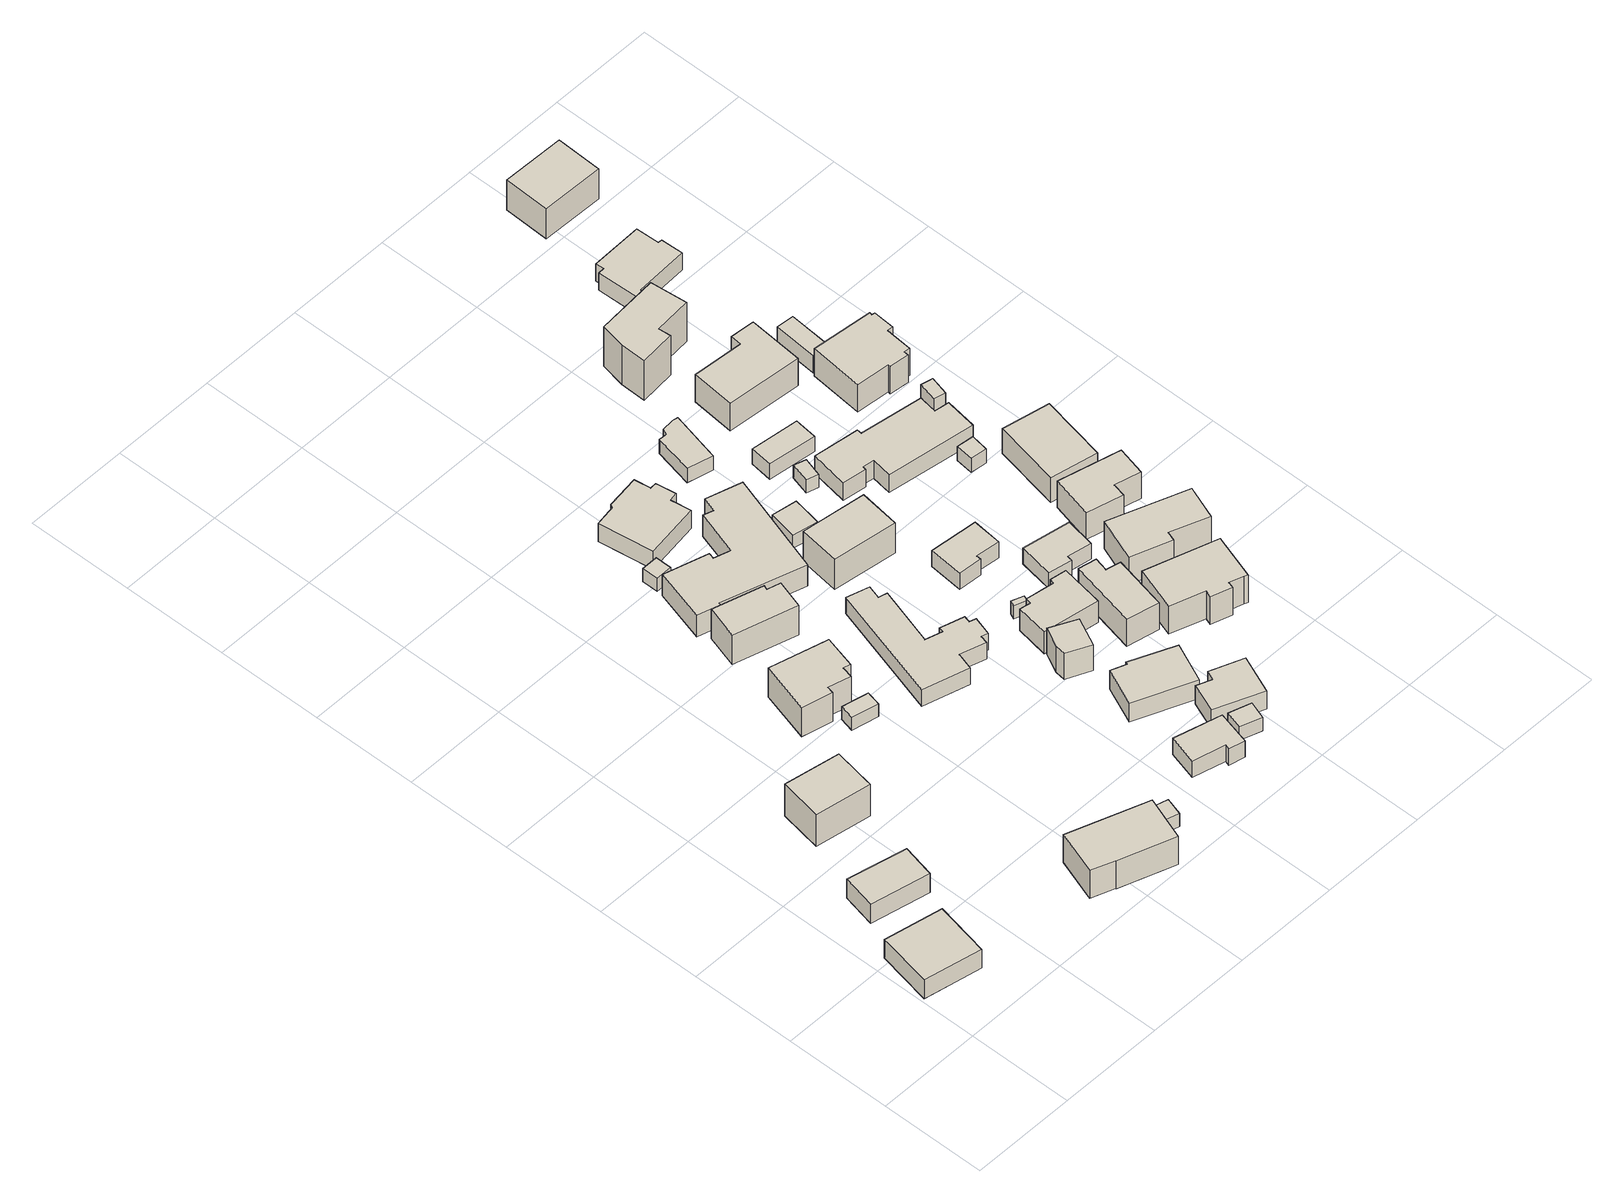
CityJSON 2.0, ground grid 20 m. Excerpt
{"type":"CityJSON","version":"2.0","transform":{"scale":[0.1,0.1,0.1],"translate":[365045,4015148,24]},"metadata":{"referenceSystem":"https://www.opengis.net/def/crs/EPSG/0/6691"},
"CityObjects":{
"building1":{"type":"Building","attributes":{"枝番":1,"利根川水系渡良瀬川洪水浸水想定区域（想定最大規模）.規模":"L2","利根川水系渡良瀬川洪水浸水想定区域（想定最大規模）.浸水ランク":"2","利根川水系渡良瀬川洪水浸水想定区域（想定最大規模）.浸水深":0.92,"利根川水系渡良瀬川洪水浸水想定区域（想定最大規模）.継続時間":4.4,"利根川水系矢場川洪水浸水想定区域（想定最大規模）.規模":"L2","利根川水系矢場川洪水浸水想定区域（想定最大規模）.浸水ランク":"1","利根川水系矢場川洪水浸水想定区域（想定最大規模）.浸水深":0.05,"measuredHeight":6.9,"BuildingDetails.prefecture":"10","BuildingDetails.city":"10207"},"geometry":[{"type":"Solid","lod":"1","boundaries":[[[[0,1,2,3]],[[2,4,5,3]],[[1,6,4,2]],[[0,7,6,1]],[[3,5,7,0]],[[4,6,7,5]]]]}]},
"building2":{"type":"Building","attributes":{"枝番":1,"利根川水系渡良瀬川洪水浸水想定区域（想定最大規模）.規模":"L2","利根川水系渡良瀬川洪水浸水想定区域（想定最大規模）.浸水ランク":"2","利根川水系渡良瀬川洪水浸水想定区域（想定最大規模）.浸水深":1.52,"利根川水系渡良瀬川洪水浸水想定区域（想定最大規模）.継続時間":4.8,"利根川水系矢場川洪水浸水想定区域（想定最大規模）.規模":"L2","利根川水系矢場川洪水浸水想定区域（想定最大規模）.浸水ランク":"2","利根川水系矢場川洪水浸水想定区域（想定最大規模）.浸水深":0.56,"measuredHeight":5,"BuildingDetails.prefecture":"10","BuildingDetails.city":"10207"},"geometry":[{"type":"Solid","lod":"1","boundaries":[[[[8,9,10,11]],[[10,12,13,11]],[[9,14,12,10]],[[8,15,14,9]],[[11,13,15,8]],[[12,14,15,13]]]]}]},
"building3":{"type":"Building","attributes":{"枝番":1,"利根川水系渡良瀬川洪水浸水想定区域（想定最大規模）.規模":"L2","利根川水系渡良瀬川洪水浸水想定区域（想定最大規模）.浸水ランク":"2","利根川水系渡良瀬川洪水浸水想定区域（想定最大規模）.浸水深":1.13,"利根川水系渡良瀬川洪水浸水想定区域（想定最大規模）.継続時間":4.8,"利根川水系矢場川洪水浸水想定区域（想定最大規模）.規模":"L2","利根川水系矢場川洪水浸水想定区域（想定最大規模）.浸水ランク":"1","利根川水系矢場川洪水浸水想定区域（想定最大規模）.浸水深":0.18,"measuredHeight":9.3,"BuildingDetails.prefecture":"10","BuildingDetails.city":"10207"},"geometry":[{"type":"Solid","lod":"1","boundaries":[[[[16,17,18,19]],[[18,20,21,19]],[[17,22,20,18]],[[16,23,22,17]],[[19,21,23,16]],[[20,22,23,21]]]]}]},
"building4":{"type":"Building","attributes":{"枝番":1,"利根川水系渡良瀬川洪水浸水想定区域（想定最大規模）.規模":"L2","利根川水系渡良瀬川洪水浸水想定区域（想定最大規模）.浸水ランク":"2","利根川水系渡良瀬川洪水浸水想定区域（想定最大規模）.浸水深":1.18,"利根川水系渡良瀬川洪水浸水想定区域（想定最大規模）.継続時間":5,"利根川水系矢場川洪水浸水想定区域（想定最大規模）.規模":"L2","利根川水系矢場川洪水浸水想定区域（想定最大規模）.浸水ランク":"1","利根川水系矢場川洪水浸水想定区域（想定最大規模）.浸水深":0.22,"usage":"411","measuredHeight":7.8,"BuildingDetails.prefecture":"10","BuildingDetails.city":"10207","BuildingDetails.surveyYear":2016},"geometry":[{"type":"Solid","lod":"1","boundaries":[[[[24,25,26,27,28,29]],[[28,30,31,29]],[[27,32,30,28]],[[26,33,32,27]],[[25,34,33,26]],[[24,35,34,25]],[[29,31,35,24]],[[30,32,33,34,35,31]]]]}]},
"building5":{"type":"Building","attributes":{"枝番":1,"利根川水系渡良瀬川洪水浸水想定区域（想定最大規模）.規模":"L2","利根川水系渡良瀬川洪水浸水想定区域（想定最大規模）.浸水ランク":"2","利根川水系渡良瀬川洪水浸水想定区域（想定最大規模）.浸水深":1.21,"利根川水系渡良瀬川洪水浸水想定区域（想定最大規模）.継続時間":5,"利根川水系矢場川洪水浸水想定区域（想定最大規模）.規模":"L2","利根川水系矢場川洪水浸水想定区域（想定最大規模）.浸水ランク":"1","利根川水系矢場川洪水浸水想定区域（想定最大規模）.浸水深":0.18,"measuredHeight":7.5,"BuildingDetails.prefecture":"10","BuildingDetails.city":"10207"},"geometry":[{"type":"Solid","lod":"1","boundaries":[[[[36,37,38,39,40,41,42,43]],[[42,44,45,43]],[[41,46,44,42]],[[40,47,46,41]],[[39,48,47,40]],[[38,49,48,39]],[[37,50,49,38]],[[36,51,50,37]],[[43,45,51,36]],[[44,46,47,48,49,50,51,45]]]]}]},
"building6":{"type":"Building","attributes":{"枝番":1,"利根川水系渡良瀬川洪水浸水想定区域（想定最大規模）.規模":"L2","利根川水系渡良瀬川洪水浸水想定区域（想定最大規模）.浸水ランク":"2","利根川水系渡良瀬川洪水浸水想定区域（想定最大規模）.浸水深":1.37,"利根川水系渡良瀬川洪水浸水想定区域（想定最大規模）.継続時間":5,"利根川水系矢場川洪水浸水想定区域（想定最大規模）.規模":"L2","利根川水系矢場川洪水浸水想定区域（想定最大規模）.浸水ランク":"1","利根川水系矢場川洪水浸水想定区域（想定最大規模）.浸水深":0.36,"BuildingDetails.prefecture":"10","BuildingDetails.city":"10207"},"geometry":[{"type":"Solid","lod":"1","boundaries":[[[[52,53,54,55,56]],[[55,57,58,56]],[[54,59,57,55]],[[53,60,59,54]],[[52,61,60,53]],[[56,58,61,52]],[[57,59,60,61,58]]]]}]},
"building7":{"type":"Building","attributes":{"枝番":1,"利根川水系渡良瀬川洪水浸水想定区域（想定最大規模）.規模":"L2","利根川水系渡良瀬川洪水浸水想定区域（想定最大規模）.浸水ランク":"2","利根川水系渡良瀬川洪水浸水想定区域（想定最大規模）.浸水深":1.58,"利根川水系渡良瀬川洪水浸水想定区域（想定最大規模）.継続時間":5,"利根川水系矢場川洪水浸水想定区域（想定最大規模）.規模":"L2","利根川水系矢場川洪水浸水想定区域（想定最大規模）.浸水ランク":"2","利根川水系矢場川洪水浸水想定区域（想定最大規模）.浸水深":0.61,"usage":"411","BuildingDetails.prefecture":"10","BuildingDetails.city":"10207","BuildingDetails.surveyYear":2016},"geometry":[{"type":"Solid","lod":"1","boundaries":[[[[62,63,64,65]],[[64,66,67,65]],[[63,68,66,64]],[[62,69,68,63]],[[65,67,69,62]],[[66,68,69,67]]]]}]},
"building8":{"type":"Building","attributes":{"枝番":1,"利根川水系渡良瀬川洪水浸水想定区域（想定最大規模）.規模":"L2","利根川水系渡良瀬川洪水浸水想定区域（想定最大規模）.浸水ランク":"2","利根川水系渡良瀬川洪水浸水想定区域（想定最大規模）.浸水深":1.27,"利根川水系渡良瀬川洪水浸水想定区域（想定最大規模）.継続時間":4.7,"利根川水系矢場川洪水浸水想定区域（想定最大規模）.規模":"L2","利根川水系矢場川洪水浸水想定区域（想定最大規模）.浸水ランク":"1","利根川水系矢場川洪水浸水想定区域（想定最大規模）.浸水深":0.2,"measuredHeight":7.3,"BuildingDetails.prefecture":"10","BuildingDetails.city":"10207"},"geometry":[{"type":"Solid","lod":"1","boundaries":[[[[70,71,72,73,74,75]],[[74,76,77,75]],[[73,78,76,74]],[[72,79,78,73]],[[71,80,79,72]],[[70,81,80,71]],[[75,77,81,70]],[[76,78,79,80,81,77]]]]}]},
"building9":{"type":"Building","attributes":{"枝番":1,"利根川水系渡良瀬川洪水浸水想定区域（想定最大規模）.規模":"L2","利根川水系渡良瀬川洪水浸水想定区域（想定最大規模）.浸水ランク":"2","利根川水系渡良瀬川洪水浸水想定区域（想定最大規模）.浸水深":1.21,"利根川水系渡良瀬川洪水浸水想定区域（想定最大規模）.継続時間":4.5,"利根川水系矢場川洪水浸水想定区域（想定最大規模）.規模":"L2","利根川水系矢場川洪水浸水想定区域（想定最大規模）.浸水ランク":"1","利根川水系矢場川洪水浸水想定区域（想定最大規模）.浸水深":0.14,"BuildingDetails.prefecture":"10","BuildingDetails.city":"10207"},"geometry":[{"type":"Solid","lod":"1","boundaries":[[[[82,83,84,85]],[[84,86,87,85]],[[83,88,86,84]],[[82,89,88,83]],[[85,87,89,82]],[[86,88,89,87]]]]}]},
"building10":{"type":"Building","attributes":{"枝番":1,"利根川水系渡良瀬川洪水浸水想定区域（想定最大規模）.規模":"L2","利根川水系渡良瀬川洪水浸水想定区域（想定最大規模）.浸水ランク":"2","利根川水系渡良瀬川洪水浸水想定区域（想定最大規模）.浸水深":1.38,"利根川水系渡良瀬川洪水浸水想定区域（想定最大規模）.継続時間":5.4,"利根川水系矢場川洪水浸水想定区域（想定最大規模）.規模":"L2","利根川水系矢場川洪水浸水想定区域（想定最大規模）.浸水ランク":"1","利根川水系矢場川洪水浸水想定区域（想定最大規模）.浸水深":0.42,"usage":"411","measuredHeight":6.5,"BuildingDetails.prefecture":"10","BuildingDetails.city":"10207","BuildingDetails.surveyYear":2016},"geometry":[{"type":"Solid","lod":"1","boundaries":[[[[90,91,92,93,94,95]],[[94,96,97,95]],[[93,98,96,94]],[[92,99,98,93]],[[91,100,99,92]],[[90,101,100,91]],[[95,97,101,90]],[[96,98,99,100,101,97]]]]}]},
"building11":{"type":"Building","attributes":{"枝番":1,"利根川水系渡良瀬川洪水浸水想定区域（想定最大規模）.規模":"L2","利根川水系渡良瀬川洪水浸水想定区域（想定最大規模）.浸水ランク":"2","利根川水系渡良瀬川洪水浸水想定区域（想定最大規模）.浸水深":1.33,"利根川水系渡良瀬川洪水浸水想定区域（想定最大規模）.継続時間":5,"利根川水系矢場川洪水浸水想定区域（想定最大規模）.規模":"L2","利根川水系矢場川洪水浸水想定区域（想定最大規模）.浸水ランク":"1","利根川水系矢場川洪水浸水想定区域（想定最大規模）.浸水深":0.34,"usage":"411","measuredHeight":4.9,"BuildingDetails.prefecture":"10","BuildingDetails.city":"10207","BuildingDetails.surveyYear":2016},"geometry":[{"type":"Solid","lod":"1","boundaries":[[[[102,103,104,105,106,107,108,109,110,111,112,113,114,115,116,117]],[[116,118,119,117]],[[115,120,118,116]],[[114,121,120,115]],[[113,122,121,114]],[[112,123,122,113]],[[111,124,123,112]],[[110,125,124,111]],[[109,126,125,110]],[[108,127,126,109]],[[107,128,127,108]],[[106,129,128,107]],[[105,130,129,106]],[[104,131,130,105]],[[103,132,131,104]],[[102,133,132,103]],[[117,119,133,102]],[[118,120,121,122,123,124,125,126,127,128,129,130,131,132,133,119]]]]}]},
"building12":{"type":"Building","attributes":{"枝番":1,"利根川水系渡良瀬川洪水浸水想定区域（想定最大規模）.規模":"L2","利根川水系渡良瀬川洪水浸水想定区域（想定最大規模）.浸水ランク":"2","利根川水系渡良瀬川洪水浸水想定区域（想定最大規模）.浸水深":1.15,"利根川水系渡良瀬川洪水浸水想定区域（想定最大規模）.継続時間":4.7,"利根川水系矢場川洪水浸水想定区域（想定最大規模）.規模":"L2","利根川水系矢場川洪水浸水想定区域（想定最大規模）.浸水ランク":"1","利根川水系矢場川洪水浸水想定区域（想定最大規模）.浸水深":0.1,"measuredHeight":9.8,"BuildingDetails.prefecture":"10","BuildingDetails.city":"10207"},"geometry":[{"type":"Solid","lod":"1","boundaries":[[[[134,135,136,137,138,139,140,141,142,143,144,145]],[[144,146,147,145]],[[143,148,146,144]],[[142,149,148,143]],[[141,150,149,142]],[[140,151,150,141]],[[139,152,151,140]],[[138,153,152,139]],[[137,154,153,138]],[[136,155,154,137]],[[135,156,155,136]],[[134,157,156,135]],[[145,147,157,134]],[[146,148,149,150,151,152,153,154,155,156,157,147]]]]}]},
"building13":{"type":"Building","attributes":{"枝番":1,"利根川水系渡良瀬川洪水浸水想定区域（想定最大規模）.規模":"L2","利根川水系渡良瀬川洪水浸水想定区域（想定最大規模）.浸水ランク":"2","利根川水系渡良瀬川洪水浸水想定区域（想定最大規模）.浸水深":1.21,"利根川水系渡良瀬川洪水浸水想定区域（想定最大規模）.継続時間":4.5,"利根川水系矢場川洪水浸水想定区域（想定最大規模）.規模":"L2","利根川水系矢場川洪水浸水想定区域（想定最大規模）.浸水ランク":"1","利根川水系矢場川洪水浸水想定区域（想定最大規模）.浸水深":0.14,"measuredHeight":4.8,"BuildingDetails.prefecture":"10","BuildingDetails.city":"10207"},"geometry":[{"type":"Solid","lod":"1","boundaries":[[[[158,159,160,161,162,163,164,165,166,167]],[[166,168,169,167]],[[165,170,168,166]],[[164,171,170,165]],[[163,172,171,164]],[[162,173,172,163]],[[161,174,173,162]],[[160,175,174,161]],[[159,176,175,160]],[[158,177,176,159]],[[167,169,177,158]],[[168,170,171,172,173,174,175,176,177,169]]]]}]},
"building14":{"type":"Building","attributes":{"枝番":1,"利根川水系渡良瀬川洪水浸水想定区域（想定最大規模）.規模":"L2","利根川水系渡良瀬川洪水浸水想定区域（想定最大規模）.浸水ランク":"2","利根川水系渡良瀬川洪水浸水想定区域（想定最大規模）.浸水深":1.57,"利根川水系渡良瀬川洪水浸水想定区域（想定最大規模）.継続時間":5.4,"利根川水系矢場川洪水浸水想定区域（想定最大規模）.規模":"L2","利根川水系矢場川洪水浸水想定区域（想定最大規模）.浸水ランク":"2","利根川水系矢場川洪水浸水想定区域（想定最大規模）.浸水深":0.61,"measuredHeight":3.8,"BuildingDetails.prefecture":"10","BuildingDetails.city":"10207"},"geometry":[{"type":"Solid","lod":"1","boundaries":[[[[178,179,180,181]],[[180,182,183,181]],[[179,184,182,180]],[[178,185,184,179]],[[181,183,185,178]],[[182,184,185,183]]]]}]},
"building15":{"type":"Building","attributes":{"枝番":1,"利根川水系渡良瀬川洪水浸水想定区域（想定最大規模）.規模":"L2","利根川水系渡良瀬川洪水浸水想定区域（想定最大規模）.浸水ランク":"2","利根川水系渡良瀬川洪水浸水想定区域（想定最大規模）.浸水深":1.58,"利根川水系渡良瀬川洪水浸水想定区域（想定最大規模）.継続時間":5.6,"利根川水系矢場川洪水浸水想定区域（想定最大規模）.規模":"L2","利根川水系矢場川洪水浸水想定区域（想定最大規模）.浸水ランク":"2","利根川水系矢場川洪水浸水想定区域（想定最大規模）.浸水深":0.62,"利根川水系矢場川洪水浸水想定区域（想定最大規模）.継続時間":4.2,"usage":"411","measuredHeight":5.3,"BuildingDetails.prefecture":"10","BuildingDetails.city":"10207","BuildingDetails.surveyYear":2016},"geometry":[{"type":"Solid","lod":"1","boundaries":[[[[186,187,188,189,190,191]],[[190,192,193,191]],[[189,194,192,190]],[[188,195,194,189]],[[187,196,195,188]],[[186,197,196,187]],[[191,193,197,186]],[[192,194,195,196,197,193]]]]}]},
"building16":{"type":"Building","attributes":{"枝番":1,"利根川水系渡良瀬川洪水浸水想定区域（想定最大規模）.規模":"L2","利根川水系渡良瀬川洪水浸水想定区域（想定最大規模）.浸水ランク":"2","利根川水系渡良瀬川洪水浸水想定区域（想定最大規模）.浸水深":1.42,"利根川水系渡良瀬川洪水浸水想定区域（想定最大規模）.継続時間":5.6,"利根川水系矢場川洪水浸水想定区域（想定最大規模）.規模":"L2","利根川水系矢場川洪水浸水想定区域（想定最大規模）.浸水ランク":"1","利根川水系矢場川洪水浸水想定区域（想定最大規模）.浸水深":0.44,"利根川水系矢場川洪水浸水想定区域（想定最大規模）.継続時間":4.2,"usage":"413","measuredHeight":6.2,"BuildingDetails.prefecture":"10","BuildingDetails.city":"10207","BuildingDetails.surveyYear":2016},"geometry":[{"type":"Solid","lod":"1","boundaries":[[[[198,199,200,201,202]],[[201,203,204,202]],[[200,205,203,201]],[[199,206,205,200]],[[198,207,206,199]],[[202,204,207,198]],[[203,205,206,207,204]]]]}]},
"building17":{"type":"Building","attributes":{"枝番":1,"利根川水系渡良瀬川洪水浸水想定区域（想定最大規模）.規模":"L2","利根川水系渡良瀬川洪水浸水想定区域（想定最大規模）.浸水ランク":"2","利根川水系渡良瀬川洪水浸水想定区域（想定最大規模）.浸水深":1.48,"利根川水系渡良瀬川洪水浸水想定区域（想定最大規模）.継続時間":5.4,"利根川水系矢場川洪水浸水想定区域（想定最大規模）.規模":"L2","利根川水系矢場川洪水浸水想定区域（想定最大規模）.浸水ランク":"2","利根川水系矢場川洪水浸水想定区域（想定最大規模）.浸水深":0.51,"usage":"411","measuredHeight":4.4,"BuildingDetails.prefecture":"10","BuildingDetails.city":"10207","BuildingDetails.surveyYear":2016},"geometry":[{"type":"Solid","lod":"1","boundaries":[[[[208,209,210,211,212,213]],[[212,214,215,213]],[[211,216,214,212]],[[210,217,216,211]],[[209,218,217,210]],[[208,219,218,209]],[[213,215,219,208]],[[214,216,217,218,219,215]]]]}]},
"building18":{"type":"Building","attributes":{"枝番":1,"利根川水系渡良瀬川洪水浸水想定区域（想定最大規模）.規模":"L2","利根川水系渡良瀬川洪水浸水想定区域（想定最大規模）.浸水ランク":"2","利根川水系渡良瀬川洪水浸水想定区域（想定最大規模）.浸水深":1.51,"利根川水系渡良瀬川洪水浸水想定区域（想定最大規模）.継続時間":5.5,"利根川水系矢場川洪水浸水想定区域（想定最大規模）.規模":"L2","利根川水系矢場川洪水浸水想定区域（想定最大規模）.浸水ランク":"1","利根川水系矢場川洪水浸水想定区域（想定最大規模）.浸水深":0.48,"利根川水系矢場川洪水浸水想定区域（想定最大規模）.継続時間":3.3,"usage":"411","measuredHeight":9.1,"BuildingDetails.prefecture":"10","BuildingDetails.city":"10207","BuildingDetails.surveyYear":2016},"geometry":[{"type":"Solid","lod":"1","boundaries":[[[[220,221,222,223]],[[222,224,225,223]],[[221,226,224,222]],[[220,227,226,221]],[[223,225,227,220]],[[224,226,227,225]]]]}]},
"building19":{"type":"Building","attributes":{"枝番":1,"利根川水系渡良瀬川洪水浸水想定区域（想定最大規模）.規模":"L2","利根川水系渡良瀬川洪水浸水想定区域（想定最大規模）.浸水ランク":"2","利根川水系渡良瀬川洪水浸水想定区域（想定最大規模）.浸水深":1.32,"利根川水系渡良瀬川洪水浸水想定区域（想定最大規模）.継続時間":5.6,"利根川水系矢場川洪水浸水想定区域（想定最大規模）.規模":"L2","利根川水系矢場川洪水浸水想定区域（想定最大規模）.浸水ランク":"1","利根川水系矢場川洪水浸水想定区域（想定最大規模）.浸水深":0.34,"利根川水系矢場川洪水浸水想定区域（想定最大規模）.継続時間":4.2,"BuildingDetails.prefecture":"10","BuildingDetails.city":"10207"},"geometry":[{"type":"Solid","lod":"1","boundaries":[[[[228,229,230,231]],[[230,232,233,231]],[[229,234,232,230]],[[228,235,234,229]],[[231,233,235,228]],[[232,234,235,233]]]]}]},
"building20":{"type":"Building","attributes":{"枝番":1,"利根川水系渡良瀬川洪水浸水想定区域（想定最大規模）.規模":"L2","利根川水系渡良瀬川洪水浸水想定区域（想定最大規模）.浸水ランク":"2","利根川水系渡良瀬川洪水浸水想定区域（想定最大規模）.浸水深":1.47,"利根川水系渡良瀬川洪水浸水想定区域（想定最大規模）.継続時間":5.5,"利根川水系矢場川洪水浸水想定区域（想定最大規模）.規模":"L2","利根川水系矢場川洪水浸水想定区域（想定最大規模）.浸水ランク":"1","利根川水系矢場川洪水浸水想定区域（想定最大規模）.浸水深":0.4,"利根川水系矢場川洪水浸水想定区域（想定最大規模）.継続時間":3.3,"BuildingDetails.prefecture":"10","BuildingDetails.city":"10207"},"geometry":[{"type":"Solid","lod":"1","boundaries":[[[[236,237,238,239]],[[238,240,241,239]],[[237,242,240,238]],[[236,243,242,237]],[[239,241,243,236]],[[240,242,243,241]]]]}]},
"building21":{"type":"Building","attributes":{"枝番":1,"利根川水系渡良瀬川洪水浸水想定区域（想定最大規模）.規模":"L2","利根川水系渡良瀬川洪水浸水想定区域（想定最大規模）.浸水ランク":"2","利根川水系渡良瀬川洪水浸水想定区域（想定最大規模）.浸水深":1.32,"利根川水系渡良瀬川洪水浸水想定区域（想定最大規模）.継続時間":5.6,"利根川水系矢場川洪水浸水想定区域（想定最大規模）.規模":"L2","利根川水系矢場川洪水浸水想定区域（想定最大規模）.浸水ランク":"1","利根川水系矢場川洪水浸水想定区域（想定最大規模）.浸水深":0.34,"利根川水系矢場川洪水浸水想定区域（想定最大規模）.継続時間":4.2,"usage":"411","measuredHeight":6.9,"BuildingDetails.prefecture":"10","BuildingDetails.city":"10207","BuildingDetails.surveyYear":2016},"geometry":[{"type":"Solid","lod":"1","boundaries":[[[[244,245,246,247,248,249,250,251]],[[250,252,253,251]],[[249,254,252,250]],[[248,255,254,249]],[[247,256,255,248]],[[246,257,256,247]],[[245,258,257,246]],[[244,259,258,245]],[[251,253,259,244]],[[252,254,255,256,257,258,259,253]]]]}]},
"building22":{"type":"Building","attributes":{"枝番":1,"利根川水系渡良瀬川洪水浸水想定区域（想定最大規模）.規模":"L2","利根川水系渡良瀬川洪水浸水想定区域（想定最大規模）.浸水ランク":"2","利根川水系渡良瀬川洪水浸水想定区域（想定最大規模）.浸水深":1.58,"利根川水系渡良瀬川洪水浸水想定区域（想定最大規模）.継続時間":5.6,"利根川水系矢場川洪水浸水想定区域（想定最大規模）.規模":"L2","利根川水系矢場川洪水浸水想定区域（想定最大規模）.浸水ランク":"2","利根川水系矢場川洪水浸水想定区域（想定最大規模）.浸水深":0.56,"利根川水系矢場川洪水浸水想定区域（想定最大規模）.継続時間":4.2,"usage":"411","measuredHeight":4.3,"BuildingDetails.prefecture":"10","BuildingDetails.city":"10207","BuildingDetails.surveyYear":2016},"geometry":[{"type":"Solid","lod":"1","boundaries":[[[[260,261,262,263,264,265]],[[264,266,267,265]],[[263,268,266,264]],[[262,269,268,263]],[[261,270,269,262]],[[260,271,270,261]],[[265,267,271,260]],[[266,268,269,270,271,267]]]]}]},
"building23":{"type":"Building","attributes":{"枝番":1,"利根川水系渡良瀬川洪水浸水想定区域（想定最大規模）.規模":"L2","利根川水系渡良瀬川洪水浸水想定区域（想定最大規模）.浸水ランク":"2","利根川水系渡良瀬川洪水浸水想定区域（想定最大規模）.浸水深":1.3,"利根川水系渡良瀬川洪水浸水想定区域（想定最大規模）.継続時間":5,"利根川水系矢場川洪水浸水想定区域（想定最大規模）.規模":"L2","利根川水系矢場川洪水浸水想定区域（想定最大規模）.浸水ランク":"1","利根川水系矢場川洪水浸水想定区域（想定最大規模）.浸水深":0.23,"measuredHeight":3.5,"BuildingDetails.prefecture":"10","BuildingDetails.city":"10207"},"geometry":[{"type":"Solid","lod":"1","boundaries":[[[[272,273,274,275,276,277,278]],[[277,279,280,278]],[[276,281,279,277]],[[275,282,281,276]],[[274,283,282,275]],[[273,284,283,274]],[[272,285,284,273]],[[278,280,285,272]],[[279,281,282,283,284,285,280]]]]}]},
"building24":{"type":"Building","attributes":{"枝番":1,"利根川水系渡良瀬川洪水浸水想定区域（想定最大規模）.規模":"L2","利根川水系渡良瀬川洪水浸水想定区域（想定最大規模）.浸水ランク":"2","利根川水系渡良瀬川洪水浸水想定区域（想定最大規模）.浸水深":1.31,"利根川水系渡良瀬川洪水浸水想定区域（想定最大規模）.継続時間":5.6,"利根川水系矢場川洪水浸水想定区域（想定最大規模）.規模":"L2","利根川水系矢場川洪水浸水想定区域（想定最大規模）.浸水ランク":"1","利根川水系矢場川洪水浸水想定区域（想定最大規模）.浸水深":0.33,"利根川水系矢場川洪水浸水想定区域（想定最大規模）.継続時間":4.2,"usage":"454","measuredHeight":6.4,"BuildingDetails.prefecture":"10","BuildingDetails.city":"10207","BuildingDetails.surveyYear":2016},"geometry":[{"type":"Solid","lod":"1","boundaries":[[[[286,287,288,289,290,291]],[[290,292,293,291]],[[289,294,292,290]],[[288,295,294,289]],[[287,296,295,288]],[[286,297,296,287]],[[291,293,297,286]],[[292,294,295,296,297,293]]]]}]},
"building25":{"type":"Building","attributes":{"枝番":1,"利根川水系渡良瀬川洪水浸水想定区域（想定最大規模）.規模":"L2","利根川水系渡良瀬川洪水浸水想定区域（想定最大規模）.浸水ランク":"2","利根川水系渡良瀬川洪水浸水想定区域（想定最大規模）.浸水深":1.57,"利根川水系渡良瀬川洪水浸水想定区域（想定最大規模）.継続時間":5,"利根川水系矢場川洪水浸水想定区域（想定最大規模）.規模":"L2","利根川水系矢場川洪水浸水想定区域（想定最大規模）.浸水ランク":"2","利根川水系矢場川洪水浸水想定区域（想定最大規模）.浸水深":0.5,"usage":"411","BuildingDetails.prefecture":"10","BuildingDetails.city":"10207","BuildingDetails.surveyYear":2016},"geometry":[{"type":"Solid","lod":"1","boundaries":[[[[298,299,300,301]],[[300,302,303,301]],[[299,304,302,300]],[[298,305,304,299]],[[301,303,305,298]],[[302,304,305,303]]]]}]},
"building26":{"type":"Building","attributes":{"枝番":1,"利根川水系渡良瀬川洪水浸水想定区域（想定最大規模）.規模":"L2","利根川水系渡良瀬川洪水浸水想定区域（想定最大規模）.浸水ランク":"2","利根川水系渡良瀬川洪水浸水想定区域（想定最大規模）.浸水深":1.53,"利根川水系渡良瀬川洪水浸水想定区域（想定最大規模）.継続時間":5.6,"利根川水系矢場川洪水浸水想定区域（想定最大規模）.規模":"L2","利根川水系矢場川洪水浸水想定区域（想定最大規模）.浸水ランク":"2","利根川水系矢場川洪水浸水想定区域（想定最大規模）.浸水深":0.54,"利根川水系矢場川洪水浸水想定区域（想定最大規模）.継続時間":4.2,"usage":"411","measuredHeight":4,"BuildingDetails.prefecture":"10","BuildingDetails.city":"10207","BuildingDetails.surveyYear":2016},"geometry":[{"type":"Solid","lod":"1","boundaries":[[[[306,307,308,309,310,311]],[[310,312,313,311]],[[309,314,312,310]],[[308,315,314,309]],[[307,316,315,308]],[[306,317,316,307]],[[311,313,317,306]],[[312,314,315,316,317,313]]]]}]},
"building27":{"type":"Building","attributes":{"枝番":1,"利根川水系渡良瀬川洪水浸水想定区域（想定最大規模）.規模":"L2","利根川水系渡良瀬川洪水浸水想定区域（想定最大規模）.浸水ランク":"2","利根川水系渡良瀬川洪水浸水想定区域（想定最大規模）.浸水深":1.36,"利根川水系渡良瀬川洪水浸水想定区域（想定最大規模）.継続時間":5,"利根川水系矢場川洪水浸水想定区域（想定最大規模）.規模":"L2","利根川水系矢場川洪水浸水想定区域（想定最大規模）.浸水ランク":"1","利根川水系矢場川洪水浸水想定区域（想定最大規模）.浸水深":0.3,"usage":"411","measuredHeight":3.8,"BuildingDetails.prefecture":"10","BuildingDetails.city":"10207","BuildingDetails.surveyYear":2016},"geometry":[{"type":"Solid","lod":"1","boundaries":[[[[318,319,320,321]],[[320,322,323,321]],[[319,324,322,320]],[[318,325,324,319]],[[321,323,325,318]],[[322,324,325,323]]]]}]},
"building28":{"type":"Building","attributes":{"枝番":1,"利根川水系渡良瀬川洪水浸水想定区域（想定最大規模）.規模":"L2","利根川水系渡良瀬川洪水浸水想定区域（想定最大規模）.浸水ランク":"2","利根川水系渡良瀬川洪水浸水想定区域（想定最大規模）.浸水深":1.09,"利根川水系渡良瀬川洪水浸水想定区域（想定最大規模）.継続時間":5.3,"利根川水系矢場川洪水浸水想定区域（想定最大規模）.規模":"L2","利根川水系矢場川洪水浸水想定区域（想定最大規模）.浸水ランク":"1","利根川水系矢場川洪水浸水想定区域（想定最大規模）.浸水深":0.12,"usage":"411","measuredHeight":8.2,"BuildingDetails.prefecture":"10","BuildingDetails.city":"10207","BuildingDetails.surveyYear":2016},"geometry":[{"type":"Solid","lod":"1","boundaries":[[[[326,327,328,329,330,331,332,333,334]],[[333,335,336,334]],[[332,337,335,333]],[[331,338,337,332]],[[330,339,338,331]],[[329,340,339,330]],[[328,341,340,329]],[[327,342,341,328]],[[326,343,342,327]],[[334,336,343,326]],[[335,337,338,339,340,341,342,343,336]]]]}]},
"building29":{"type":"Building","attributes":{"枝番":1,"利根川水系渡良瀬川洪水浸水想定区域（想定最大規模）.規模":"L2","利根川水系渡良瀬川洪水浸水想定区域（想定最大規模）.浸水ランク":"2","利根川水系渡良瀬川洪水浸水想定区域（想定最大規模）.浸水深":1.22,"利根川水系渡良瀬川洪水浸水想定区域（想定最大規模）.継続時間":5.5,"利根川水系矢場川洪水浸水想定区域（想定最大規模）.規模":"L2","利根川水系矢場川洪水浸水想定区域（想定最大規模）.浸水ランク":"1","利根川水系矢場川洪水浸水想定区域（想定最大規模）.浸水深":0.17,"利根川水系矢場川洪水浸水想定区域（想定最大規模）.継続時間":3.3,"usage":"411","measuredHeight":7.1,"BuildingDetails.prefecture":"10","BuildingDetails.city":"10207","BuildingDetails.surveyYear":2016},"geometry":[{"type":"Solid","lod":"1","boundaries":[[[[344,345,346,347,348,349,350,351,352,353,354,355]],[[354,356,357,355]],[[353,358,356,354]],[[352,359,358,353]],[[351,360,359,352]],[[350,361,360,351]],[[349,362,361,350]],[[348,363,362,349]],[[347,364,363,348]],[[346,365,364,347]],[[345,366,365,346]],[[344,367,366,345]],[[355,357,367,344]],[[356,358,359,360,361,362,363,364,365,366,367,357]]]]}]},
"building30":{"type":"Building","attributes":{"枝番":1,"利根川水系渡良瀬川洪水浸水想定区域（想定最大規模）.規模":"L2","利根川水系渡良瀬川洪水浸水想定区域（想定最大規模）.浸水ランク":"2","利根川水系渡良瀬川洪水浸水想定区域（想定最大規模）.浸水深":1.51,"利根川水系渡良瀬川洪水浸水想定区域（想定最大規模）.継続時間":5.3,"利根川水系矢場川洪水浸水想定区域（想定最大規模）.規模":"L2","利根川水系矢場川洪水浸水想定区域（想定最大規模）.浸水ランク":"2","利根川水系矢場川洪水浸水想定区域（想定最大規模）.浸水深":0.53,"usage":"411","measuredHeight":7.7,"BuildingDetails.prefecture":"10","BuildingDetails.city":"10207","BuildingDetails.surveyYear":2016},"geometry":[{"type":"Solid","lod":"1","boundaries":[[[[368,369,370,371,372,373]],[[372,374,375,373]],[[371,376,374,372]],[[370,377,376,371]],[[369,378,377,370]],[[368,379,378,369]],[[373,375,379,368]],[[374,376,377,378,379,375]]]]}]},
"building31":{"type":"Building","attributes":{"枝番":1,"利根川水系渡良瀬川洪水浸水想定区域（想定最大規模）.規模":"L2","利根川水系渡良瀬川洪水浸水想定区域（想定最大規模）.浸水ランク":"2","利根川水系渡良瀬川洪水浸水想定区域（想定最大規模）.浸水深":1.61,"利根川水系渡良瀬川洪水浸水想定区域（想定最大規模）.継続時間":5.1,"利根川水系矢場川洪水浸水想定区域（想定最大規模）.規模":"L2","利根川水系矢場川洪水浸水想定区域（想定最大規模）.浸水ランク":"2","利根川水系矢場川洪水浸水想定区域（想定最大規模）.浸水深":0.53,"usage":"411","measuredHeight":10.1,"BuildingDetails.prefecture":"10","BuildingDetails.city":"10207","BuildingDetails.surveyYear":2016},"geometry":[{"type":"Solid","lod":"1","boundaries":[[[[380,381,382,383,384,385,386]],[[385,387,388,386]],[[384,389,387,385]],[[383,390,389,384]],[[382,391,390,383]],[[381,392,391,382]],[[380,393,392,381]],[[386,388,393,380]],[[387,389,390,391,392,393,388]]]]}]},
"building32":{"type":"Building","attributes":{"枝番":1,"利根川水系渡良瀬川洪水浸水想定区域（想定最大規模）.規模":"L2","利根川水系渡良瀬川洪水浸水想定区域（想定最大規模）.浸水ランク":"2","利根川水系渡良瀬川洪水浸水想定区域（想定最大規模）.浸水深":1.29,"利根川水系渡良瀬川洪水浸水想定区域（想定最大規模）.継続時間":5,"利根川水系矢場川洪水浸水想定区域（想定最大規模）.規模":"L2","利根川水系矢場川洪水浸水想定区域（想定最大規模）.浸水ランク":"1","利根川水系矢場川洪水浸水想定区域（想定最大規模）.浸水深":0.21,"usage":"411","measuredHeight":7.9,"BuildingDetails.prefecture":"10","BuildingDetails.city":"10207","BuildingDetails.surveyYear":2016},"geometry":[{"type":"Solid","lod":"1","boundaries":[[[[394,395,396,397,398,399]],[[398,400,401,399]],[[397,402,400,398]],[[396,403,402,397]],[[395,404,403,396]],[[394,405,404,395]],[[399,401,405,394]],[[400,402,403,404,405,401]]]]}]},
"building33":{"type":"Building","attributes":{"枝番":1,"利根川水系渡良瀬川洪水浸水想定区域（想定最大規模）.規模":"L2","利根川水系渡良瀬川洪水浸水想定区域（想定最大規模）.浸水ランク":"2","利根川水系渡良瀬川洪水浸水想定区域（想定最大規模）.浸水深":1.69,"利根川水系渡良瀬川洪水浸水想定区域（想定最大規模）.継続時間":5.2,"利根川水系矢場川洪水浸水想定区域（想定最大規模）.規模":"L2","利根川水系矢場川洪水浸水想定区域（想定最大規模）.浸水ランク":"2","利根川水系矢場川洪水浸水想定区域（想定最大規模）.浸水深":0.66,"usage":"411","measuredHeight":3.2,"BuildingDetails.prefecture":"10","BuildingDetails.city":"10207","BuildingDetails.surveyYear":2016},"geometry":[{"type":"Solid","lod":"1","boundaries":[[[[406,407,408,409]],[[408,410,411,409]],[[407,412,410,408]],[[406,413,412,407]],[[409,411,413,406]],[[410,412,413,411]]]]}]},
"building34":{"type":"Building","attributes":{"枝番":1,"利根川水系渡良瀬川洪水浸水想定区域（想定最大規模）.規模":"L2","利根川水系渡良瀬川洪水浸水想定区域（想定最大規模）.浸水ランク":"2","利根川水系渡良瀬川洪水浸水想定区域（想定最大規模）.浸水深":1.32,"利根川水系渡良瀬川洪水浸水想定区域（想定最大規模）.継続時間":5.3,"利根川水系矢場川洪水浸水想定区域（想定最大規模）.規模":"L2","利根川水系矢場川洪水浸水想定区域（想定最大規模）.浸水ランク":"1","利根川水系矢場川洪水浸水想定区域（想定最大規模）.浸水深":0.34,"usage":"411","measuredHeight":6.6,"BuildingDetails.prefecture":"10","BuildingDetails.city":"10207","BuildingDetails.surveyYear":2016},"geometry":[{"type":"Solid","lod":"1","boundaries":[[[[414,415,416,417,418,419]],[[418,420,421,419]],[[417,422,420,418]],[[416,423,422,417]],[[415,424,423,416]],[[414,425,424,415]],[[419,421,425,414]],[[420,422,423,424,425,421]]]]}]},
"building35":{"type":"Building","attributes":{"枝番":1,"利根川水系渡良瀬川洪水浸水想定区域（想定最大規模）.規模":"L2","利根川水系渡良瀬川洪水浸水想定区域（想定最大規模）.浸水ランク":"2","利根川水系渡良瀬川洪水浸水想定区域（想定最大規模）.浸水深":1.56,"利根川水系渡良瀬川洪水浸水想定区域（想定最大規模）.継続時間":5.2,"利根川水系矢場川洪水浸水想定区域（想定最大規模）.規模":"L2","利根川水系矢場川洪水浸水想定区域（想定最大規模）.浸水ランク":"2","利根川水系矢場川洪水浸水想定区域（想定最大規模）.浸水深":0.55,"usage":"411","measuredHeight":6.7,"BuildingDetails.prefecture":"10","BuildingDetails.city":"10207","BuildingDetails.surveyYear":2016},"geometry":[{"type":"Solid","lod":"1","boundaries":[[[[426,427,428,429]],[[428,430,431,429]],[[427,432,430,428]],[[426,433,432,427]],[[429,431,433,426]],[[430,432,433,431]]]]}]},
"building36":{"type":"Building","attributes":{"枝番":1,"利根川水系渡良瀬川洪水浸水想定区域（想定最大規模）.規模":"L2","利根川水系渡良瀬川洪水浸水想定区域（想定最大規模）.浸水ランク":"2","利根川水系渡良瀬川洪水浸水想定区域（想定最大規模）.浸水深":1.53,"利根川水系渡良瀬川洪水浸水想定区域（想定最大規模）.継続時間":5.9,"利根川水系矢場川洪水浸水想定区域（想定最大規模）.規模":"L2","利根川水系矢場川洪水浸水想定区域（想定最大規模）.浸水ランク":"1","利根川水系矢場川洪水浸水想定区域（想定最大規模）.浸水深":0.48,"利根川水系矢場川洪水浸水想定区域（想定最大規模）.継続時間":7.3,"BuildingDetails.prefecture":"10","BuildingDetails.city":"10207"},"geometry":[{"type":"Solid","lod":"1","boundaries":[[[[434,435,436,437]],[[436,438,439,437]],[[435,440,438,436]],[[434,441,440,435]],[[437,439,441,434]],[[438,440,441,439]]]]}]},
"building37":{"type":"Building","attributes":{"枝番":1,"利根川水系渡良瀬川洪水浸水想定区域（想定最大規模）.規模":"L2","利根川水系渡良瀬川洪水浸水想定区域（想定最大規模）.浸水ランク":"2","利根川水系渡良瀬川洪水浸水想定区域（想定最大規模）.浸水深":1.26,"利根川水系渡良瀬川洪水浸水想定区域（想定最大規模）.継続時間":5.9,"利根川水系矢場川洪水浸水想定区域（想定最大規模）.規模":"L2","利根川水系矢場川洪水浸水想定区域（想定最大規模）.浸水ランク":"1","利根川水系矢場川洪水浸水想定区域（想定最大規模）.浸水深":0.19,"利根川水系矢場川洪水浸水想定区域（想定最大規模）.継続時間":7.3,"usage":"411","measuredHeight":7.5,"BuildingDetails.prefecture":"10","BuildingDetails.city":"10207","BuildingDetails.surveyYear":2016},"geometry":[{"type":"Solid","lod":"1","boundaries":[[[[442,443,444,445,446,447,448,449,450,451,452,453]],[[452,454,455,453]],[[451,456,454,452]],[[450,457,456,451]],[[449,458,457,450]],[[448,459,458,449]],[[447,460,459,448]],[[446,461,460,447]],[[445,462,461,446]],[[444,463,462,445]],[[443,464,463,444]],[[442,465,464,443]],[[453,455,465,442]],[[454,456,457,458,459,460,461,462,463,464,465,455]]]]}]},
"building38":{"type":"Building","attributes":{"枝番":1,"利根川水系渡良瀬川洪水浸水想定区域（想定最大規模）.規模":"L2","利根川水系渡良瀬川洪水浸水想定区域（想定最大規模）.浸水ランク":"2","利根川水系渡良瀬川洪水浸水想定区域（想定最大規模）.浸水深":1.48,"利根川水系渡良瀬川洪水浸水想定区域（想定最大規模）.継続時間":5.9,"利根川水系矢場川洪水浸水想定区域（想定最大規模）.規模":"L2","利根川水系矢場川洪水浸水想定区域（想定最大規模）.浸水ランク":"1","利根川水系矢場川洪水浸水想定区域（想定最大規模）.浸水深":0.4,"利根川水系矢場川洪水浸水想定区域（想定最大規模）.継続時間":7.3,"usage":"411","measuredHeight":4.6,"BuildingDetails.prefecture":"10","BuildingDetails.city":"10207","BuildingDetails.surveyYear":2016},"geometry":[{"type":"Solid","lod":"1","boundaries":[[[[466,467,468,469]],[[468,470,471,469]],[[467,472,470,468]],[[466,473,472,467]],[[469,471,473,466]],[[470,472,473,471]]]]}]},
"building39":{"type":"Building","attributes":{"枝番":1,"利根川水系渡良瀬川洪水浸水想定区域（想定最大規模）.規模":"L2","利根川水系渡良瀬川洪水浸水想定区域（想定最大規模）.浸水ランク":"2","利根川水系渡良瀬川洪水浸水想定区域（想定最大規模）.浸水深":1.42,"利根川水系渡良瀬川洪水浸水想定区域（想定最大規模）.継続時間":5.9,"利根川水系矢場川洪水浸水想定区域（想定最大規模）.規模":"L2","利根川水系矢場川洪水浸水想定区域（想定最大規模）.浸水ランク":"1","利根川水系矢場川洪水浸水想定区域（想定最大規模）.浸水深":0.32,"利根川水系矢場川洪水浸水想定区域（想定最大規模）.継続時間":7.7,"usage":"411","measuredHeight":4.8,"BuildingDetails.prefecture":"10","BuildingDetails.city":"10207","BuildingDetails.surveyYear":2016},"geometry":[{"type":"Solid","lod":"1","boundaries":[[[[474,475,476,477,478,479,480,481,482,483]],[[482,484,485,483]],[[481,486,484,482]],[[480,487,486,481]],[[479,488,487,480]],[[478,489,488,479]],[[477,490,489,478]],[[476,491,490,477]],[[475,492,491,476]],[[474,493,492,475]],[[483,485,493,474]],[[484,486,487,488,489,490,491,492,493,485]]]]}]},
"building40":{"type":"Building","attributes":{"枝番":1,"利根川水系渡良瀬川洪水浸水想定区域（想定最大規模）.規模":"L2","利根川水系渡良瀬川洪水浸水想定区域（想定最大規模）.浸水ランク":"2","利根川水系渡良瀬川洪水浸水想定区域（想定最大規模）.浸水深":1.74,"利根川水系渡良瀬川洪水浸水想定区域（想定最大規模）.継続時間":6.8,"利根川水系矢場川洪水浸水想定区域（想定最大規模）.規模":"L2","利根川水系矢場川洪水浸水想定区域（想定最大規模）.浸水ランク":"2","利根川水系矢場川洪水浸水想定区域（想定最大規模）.浸水深":0.62,"利根川水系矢場川洪水浸水想定区域（想定最大規模）.継続時間":10.1,"measuredHeight":8,"BuildingDetails.prefecture":"10","BuildingDetails.city":"10207"},"geometry":[{"type":"Solid","lod":"1","boundaries":[[[[494,495,496,497]],[[496,498,499,497]],[[495,500,498,496]],[[494,501,500,495]],[[497,499,501,494]],[[498,500,501,499]]]]}]}
},
"vertices":[
[2,104,9],[23,207,9],[131,185,9],[110,82,9],[131,185,52],[110,82,52],[23,207,52],[2,104,52],
[65,275,4],[79,338,4],[189,313,4],[175,251,4],[189,313,48],[175,251,48],[79,338,48],[65,275,48],
[125,445,6],[139,525,6],[243,506,6],[229,427,6],[243,506,79],[229,427,79],[139,525,79],[125,445,79],
[377,44,4],[377,45,4],[334,61,4],[362,142,4],[509,90,4],[480,8,4],[509,90,68],[480,8,68],[362,142,68],[334,61,68],[377,45,68],[377,44,68],
[278,617,7],[304,712,7],[412,683,7],[396,622,7],[383,626,7],[378,605,7],[337,616,7],[334,603,7],[337,616,74],[334,603,74],[378,605,74],[383,626,74],[396,622,74],[412,683,74],[304,712,74],[278,617,74],
[342,570,5],[348,597,5],[384,589,5],[397,586,5],[391,559,5],[397,586,35],[391,559,35],[384,589,35],[348,597,35],[342,570,35],
[515,68,3],[525,101,3],[550,94,3],[540,61,3],[550,94,33],[540,61,33],[525,101,33],[515,68,33],
[315,798,8],[333,859,8],[425,832,8],[422,824,8],[447,817,8],[431,764,8],[447,817,76],[431,764,76],[422,824,76],[425,832,76],[333,859,76],[315,798,76],
[349,987,8],[349,1018,8],[380,1018,8],[380,987,8],[380,1018,38],[380,987,38],[349,1018,38],[349,987,38],
[685,91,4],[688,100,4],[628,115,4],[643,170,4],[731,147,4],[715,84,4],[731,147,42],[715,84,42],[643,170,42],[628,115,42],[688,100,42],[685,91,42],
[453,525,4],[516,743,4],[557,731,4],[550,706,4],[566,702,4],[534,593,4],[565,584,4],[567,593,4],[611,580,4],[608,568,4],[620,564,4],[610,529,4],[598,533,4],[594,518,4],[547,532,4],[538,501,4],[547,532,42],[538,501,42],[594,518,42],[598,533,42],[610,529,42],[620,564,42],[608,568,42],[611,580,42],[567,593,42],[565,584,42],[534,593,42],[566,702,42],[550,706,42],[557,731,42],[516,743,42],[453,525,42],
[365,871,6],[363,867,6],[322,879,6],[349,977,6],[431,953,6],[428,942,6],[458,933,6],[483,1015,6],[502,1009,6],[510,1036,6],[576,1016,6],[517,825,6],[576,1016,55],[517,825,55],[510,1036,55],[502,1009,55],[483,1015,55],[458,933,55],[428,942,55],[431,953,55],[349,977,55],[322,879,55],[363,867,55],[365,871,55],
[365,1127,6],[404,1133,6],[407,1139,6],[470,1148,6],[475,1117,6],[487,1118,6],[493,1080,6],[477,1077,6],[483,1039,6],[380,1024,6],[483,1039,48],[380,1024,48],[477,1077,48],[493,1080,48],[487,1118,48],[475,1117,48],[470,1148,48],[407,1139,48],[404,1133,48],[365,1127,48],
[735,115,3],[745,148,3],[786,135,3],[775,102,3],[786,135,34],[775,102,34],[745,148,34],[735,115,34],
[648,267,3],[678,336,3],[706,325,3],[708,329,3],[790,293,3],[758,220,3],[790,293,46],[758,220,46],[708,329,46],[706,325,46],[678,336,46],[648,267,46],
[646,402,2],[648,421,2],[666,458,2],[715,434,2],[690,381,2],[715,434,62],[690,381,62],[666,458,62],[648,421,62],[646,402,62],
[725,165,2],[746,218,2],[774,207,2],[781,224,2],[842,200,2],[813,129,2],[842,200,44],[813,129,44],[781,224,44],[774,207,44],[746,218,44],[725,165,44],
[541,790,4],[551,866,4],[671,849,4],[661,773,4],[671,849,74],[661,773,74],[551,866,74],[541,790,74],
[684,544,4],[689,555,4],[711,547,4],[707,536,4],[711,547,34],[707,536,34],[689,555,34],[684,544,34],
[559,895,6],[569,948,6],[616,940,6],[606,886,6],[616,940,36],[606,886,36],[569,948,36],[559,895,36],
[663,460,4],[673,521,4],[693,517,4],[695,528,4],[748,519,4],[750,528,4],[781,523,4],[768,443,4],[781,523,54],[768,443,54],[750,528,54],[748,519,54],[695,528,54],[693,517,54],[673,521,54],[663,460,54],
[673,648,4],[679,712,4],[768,703,4],[763,648,4],[718,653,4],[717,644,4],[718,653,41],[717,644,41],[763,648,41],[768,703,41],[679,712,41],[673,648,41],
[549,1109,6],[565,1182,6],[579,1181,6],[584,1192,6],[608,1194,6],[618,1192,6],[596,1097,6],[618,1192,39],[596,1097,39],[608,1194,39],[584,1192,39],[579,1181,39],[565,1182,39],[549,1109,39],
[761,376,4],[789,504,4],[822,497,4],[816,471,4],[843,465,4],[821,363,4],[843,465,66],[821,363,66],[816,471,66],[822,497,66],[789,504,66],[761,376,66],
[659,959,5],[669,995,5],[691,988,5],[681,953,5],[691,988,35],[681,953,35],[669,995,35],[659,959,35],
[768,547,4],[779,612,4],[868,596,4],[858,541,4],[813,549,4],[812,539,4],[813,549,40],[812,539,40],[858,541,40],[868,596,40],[779,612,40],[768,547,40],
[642,1020,5],[647,1062,5],[737,1051,5],[732,1008,5],[737,1051,40],[732,1008,40],[647,1062,40],[642,1020,40],
[883,312,4],[887,325,4],[824,346,4],[850,427,4],[983,384,4],[956,300,4],[949,303,4],[924,311,4],[921,300,4],[924,311,68],[921,300,68],[949,303,68],[956,300,68],[983,384,68],[850,427,68],[824,346,68],[887,325,68],[883,312,68],
[747,865,5],[753,903,5],[732,906,5],[731,900,5],[687,906,5],[698,977,5],[783,965,5],[782,956,5],[899,938,5],[894,904,5],[921,900,5],[912,840,5],[921,900,46],[912,840,46],[894,904,46],[899,938,46],[782,956,46],[783,965,46],[698,977,46],[687,906,46],[731,900,46],[732,906,46],[753,903,46],[747,865,46],
[938,452,4],[932,435,4],[858,462,4],[888,541,4],[1031,488,4],[1008,426,4],[1031,488,67],[1008,426,67],[888,541,67],[858,462,67],[932,435,67],[938,452,67],
[633,1324,4],[642,1371,4],[760,1380,4],[767,1311,4],[697,1305,4],[699,1282,4],[632,1276,4],[699,1282,95],[632,1276,95],[697,1305,95],[767,1311,95],[760,1380,95],[642,1371,95],[633,1324,95],
[675,1134,5],[683,1215,5],[777,1207,5],[779,1228,5],[825,1224,5],[816,1121,5],[825,1224,68],[816,1121,68],[779,1228,68],[777,1207,68],[683,1215,68],[675,1134,68],
[865,801,4],[869,834,4],[901,830,4],[896,797,4],[901,830,36],[896,797,36],[869,834,36],[865,801,36],
[883,574,4],[902,653,4],[1017,624,4],[1004,570,4],[956,582,4],[950,557,4],[956,582,65],[950,557,65],[1004,570,65],[1017,624,65],[902,653,65],[883,574,65],
[903,668,3],[928,793,3],[1016,775,3],[991,650,3],[1016,775,60],[991,650,60],[928,793,60],[903,668,60],
[918,929,5],[927,964,5],[949,959,5],[940,924,5],[949,959,35],[940,924,35],[927,964,35],[918,929,35],
[900,1004,5],[901,1009,5],[838,1015,5],[848,1116,5],[962,1104,5],[961,1099,5],[967,1098,5],[964,1057,5],[953,1058,5],[949,1008,5],[938,1009,5],[937,1000,5],[938,1009,68],[937,1000,68],[949,1008,68],[953,1058,68],[964,1057,68],[967,1098,68],[961,1099,68],[962,1104,68],[848,1116,68],[838,1015,68],[901,1009,68],[900,1004,68],
[852,1122,4],[859,1205,4],[892,1202,4],[885,1119,4],[892,1202,43],[885,1119,43],[859,1205,43],[852,1122,43],
[753,1484,5],[765,1484,5],[764,1500,5],[861,1503,5],[863,1459,5],[870,1459,5],[872,1417,5],[771,1412,5],[771,1406,5],[756,1406,5],[771,1406,45],[756,1406,45],[771,1412,45],[872,1417,45],[870,1459,45],[863,1459,45],[861,1503,45],[764,1500,45],[765,1484,45],[753,1484,45],
[779,1618,2],[782,1705,2],[899,1702,2],[896,1615,2],[899,1702,71],[896,1615,71],[782,1705,71],[779,1618,71]
]}
